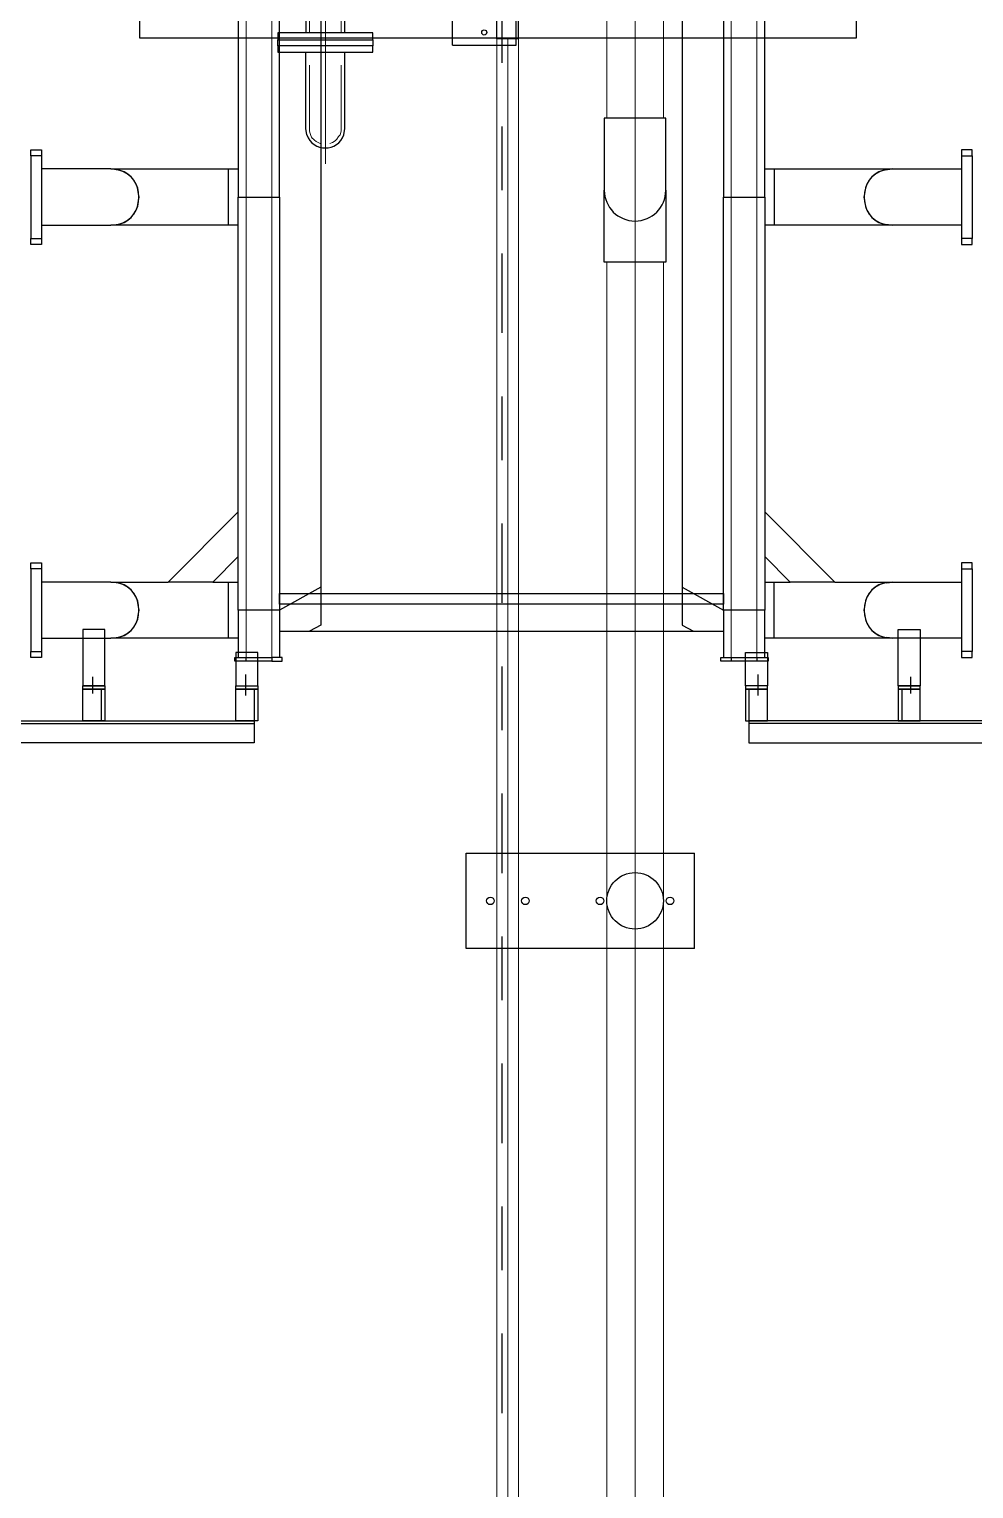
# Model space of a CAD drawing. Header units: metres. Extents: x 531759 to 532310, y 2675082 to 2675319.
# Drawn here: x 532024.36 to 532025.847, y 2675218.666 to 2675220.964 of the extents above; entities that cross this region are included whole.
import ezdxf

# ---------------------------------------------------------------- set-up
doc = ezdxf.new("R2010")
doc.units = ezdxf.units.M
doc.header["$MEASUREMENT"] = 0
for name, pattern in [('CABLEBUS$0$DASHED2', [0.375, 0.25, -0.125]), ('CENTER', [2, 1.25, -0.25, 0.25, -0.25]), ('CENTER2', [1.125, 0.75, -0.125, 0.125, -0.125]), ('PDF_IMPORT', [1, 0.8, -0.2])]:
    doc.linetypes.add(name, pattern=pattern)
doc.layers.add('IDT', color=7, linetype='Continuous')

# ---------------------------------------------------------------- blocks, each defined once
blk = doc.blocks.new('IDT')
at = {"layer": 'IDT', "color": 0, "lineweight": 0}
for p, q in [((15.5735, 21.8207), (15.5735, 14.662)), ((15.5735, 21.8207), (15.5735, 14.662)), ((15.6625, 14.662), (15.6625, 21.8207)), ((15.6625, 14.662), (15.6625, 21.8207)), ((15.8014, 17.1033), (15.8014, 14.3103)), ((15.8014, 17.1033), (15.8014, 14.3103)), ((15.8354, 14.3103), (15.8354, 17.1033)), ((15.8354, 14.3103), (15.8354, 17.1033)), ((15.5735, 14.4353), (15.5735, 14.1816)), ((15.5735, 14.4353), (15.5735, 14.1816)), ((15.6625, 14.1816), (15.6625, 14.4353)), ((15.6625, 14.1816), (15.6625, 14.4353))]:
    blk.add_line(p, q, dxfattribs=at)
at = {"layer": 'IDT', "color": 0, "linetype": 'CENTER2', "lineweight": 0, "ltscale": 500}
for p, q in [((15.618, 21.8207), (15.618, 14.1816)), ((15.618, 21.8207), (15.618, 14.1816)), ((15.8184, 21.7079), (15.8184, 14.3103)), ((15.8184, 21.7079), (15.8184, 14.3103))]:
    blk.add_line(p, q, dxfattribs=at)
at = {"layer": 'IDT', "color": 8, "linetype": 'CENTER', "ltscale": 0.1}
blk.add_line((15.8275, 7.4232), (15.8275, 16.5476), dxfattribs=at)
at = {"layer": 'IDT', "color": 0}
for p, q in [((15.5245, 15.742), (15.8841, 15.742)), ((15.5245, 15.742), (15.5245, 15.592)), ((15.5245, 15.742), (15.8841, 15.742)), ((15.5245, 15.742), (15.5245, 15.592)), ((15.8841, 15.742), (15.8841, 15.592)), ((15.8841, 15.742), (15.8841, 15.592)), ((15.8841, 15.592), (15.5245, 15.592)), ((15.8841, 15.592), (15.5245, 15.592)), ((15.5697, 14.662), (15.6664, 14.662)), ((15.5697, 14.5486, -495.7558), (15.5697, 14.662)), ((15.5697, 14.662), (15.6664, 14.662)), ((15.5697, 14.5486, -495.7558), (15.5697, 14.662)), ((15.6664, 14.662), (15.6664, 14.5486, -495.7558)), ((15.6664, 14.662), (15.6664, 14.5486, -495.7558)), ((15.5697, 14.5486, -495.7558), (15.5697, 14.4353)), ((15.5697, 14.5486, -495.7558), (15.5697, 14.4353)), ((15.6664, 14.4353), (15.6664, 14.5486, -495.7558)), ((15.6664, 14.4353), (15.6664, 14.5486, -495.7558)), ((15.5697, 14.4353), (15.6664, 14.4353)), ((15.5697, 14.4353), (15.6664, 14.4353)), ((15.9054, 14.3202), (15.8054, 14.3202)), ((15.8054, 14.3202), (15.8054, 14.2202)), ((15.9054, 14.3202), (15.8054, 14.3202)), ((15.8054, 14.3202), (15.8054, 14.2202)), ((15.9054, 14.3202), (15.9054, 14.2202)), ((15.9054, 14.3202), (15.9054, 14.2202)), ((15.8013, 14.3103, -2.8923), (15.8355, 14.3103, -2.8923)), ((15.8013, 14.3103, -2.8923), (15.8013, 14.2703)), ((15.8013, 14.3103, -2.8923), (15.8355, 14.3103, -2.8923)), ((15.8013, 14.3103, -2.8923), (15.8013, 14.2703)), ((15.8355, 14.3103, -2.8923), (15.8355, 14.2703)), ((15.8355, 14.3103, -2.8923), (15.8355, 14.2703))]:
    blk.add_line(p, q, dxfattribs=at)
at = {"layer": 'IDT', "color": 0, "lineweight": 25}
for p, q in [((15.4389, 15.4183), (15.0502, 15.4183)), ((15.4389, 15.3838), (15.4389, 15.4183)), ((16.2176, 15.3838), (16.2176, 15.4183)), ((16.2176, 15.4183), (16.6062, 15.4183)), ((15.0198, 15.3879), (15.4389, 15.3879)), ((15.0239, 15.3838), (15.4389, 15.3838)), ((15.2037, 15.3838), (15.1692, 15.3838)), ((15.1692, 15.3838), (15.1692, 15.334)), ((15.1982, 15.334), (15.1982, 15.3838)), ((15.2037, 15.334), (15.2037, 15.3838)), ((15.4444, 15.3838), (15.4098, 15.3838)), ((15.4098, 15.3838), (15.4098, 15.334)), ((15.4389, 15.334), (15.4389, 15.3838)), ((15.4444, 15.334), (15.4444, 15.3838)), ((16.212, 15.334), (16.212, 15.3838)), ((16.212, 15.3838), (16.2466, 15.3838)), ((16.6367, 15.3879), (16.2176, 15.3879)), ((16.6325, 15.3838), (16.2176, 15.3838)), ((16.2176, 15.334), (16.2176, 15.3838)), ((16.2466, 15.3838), (16.2466, 15.334)), ((16.4527, 15.334), (16.4527, 15.3838)), ((16.4527, 15.3838), (16.4873, 15.3838)), ((16.4582, 15.334), (16.4582, 15.3838)), ((16.4873, 15.3838), (16.4873, 15.334)), ((15.1692, 15.334), (15.2037, 15.334)), ((15.2037, 15.334), (15.1692, 15.334)), ((15.1692, 15.334), (15.1692, 15.3284)), ((15.1692, 15.3284), (15.2037, 15.3284)), ((15.2037, 15.3284), (15.1692, 15.3284)), ((15.1692, 15.3284), (15.2037, 15.3284)), ((15.1692, 15.2399), (15.1692, 15.3284)), ((15.1844, 15.3146), (15.1844, 15.3409)), ((15.2037, 15.3284), (15.2037, 15.334)), ((15.2037, 15.3284), (15.2037, 15.2399)), ((15.4098, 15.334), (15.4444, 15.334)), ((15.4444, 15.334), (15.4098, 15.334)), ((15.4098, 15.334), (15.4098, 15.3284)), ((15.4098, 15.3284), (15.4444, 15.3284)), ((15.4098, 15.3284), (15.4444, 15.3284)), ((15.4098, 15.2759), (15.4098, 15.3284)), ((15.425, 15.3105), (15.425, 15.3436)), ((15.4444, 15.3284), (15.4444, 15.334)), ((15.4444, 15.3284), (15.4444, 15.2759)), ((16.2466, 15.334), (16.212, 15.334)), ((16.212, 15.3284), (16.212, 15.334)), ((16.212, 15.334), (16.2466, 15.334)), ((16.2466, 15.3284), (16.212, 15.3284)), ((16.2466, 15.3284), (16.212, 15.3284)), ((16.212, 15.3284), (16.212, 15.2759)), ((16.2314, 15.3105), (16.2314, 15.3436)), ((16.2466, 15.334), (16.2466, 15.3284)), ((16.2466, 15.2759), (16.2466, 15.3284)), ((16.4873, 15.334), (16.4527, 15.334)), ((16.4527, 15.3284), (16.4527, 15.334)), ((16.4527, 15.334), (16.4873, 15.334)), ((16.4873, 15.3284), (16.4527, 15.3284)), ((16.4527, 15.3284), (16.4873, 15.3284)), ((16.4873, 15.3284), (16.4527, 15.3284)), ((16.4527, 15.3284), (16.4527, 15.2399)), ((16.4721, 15.3146), (16.4721, 15.3409)), ((16.4873, 15.334), (16.4873, 15.3284)), ((16.4873, 15.2399), (16.4873, 15.3284)), ((15.1041, 15.2842), (15.0875, 15.2842)), ((15.0875, 15.2842), (15.0875, 15.2745)), ((15.1041, 15.2745), (15.1041, 15.2842)), ((15.4084, 15.2842), (15.4084, 15.2897)), ((15.4084, 15.2897), (15.4264, 15.2897)), ((15.4264, 15.2842), (15.4084, 15.2842)), ((15.414, 15.2842), (15.414, 15.2095)), ((15.4264, 15.2842), (15.4264, 15.2897)), ((15.4264, 15.2897), (15.4665, 15.2897)), ((15.4665, 15.2842), (15.4264, 15.2842)), ((15.4665, 15.2842), (15.4665, 15.2897)), ((15.4665, 15.2897), (15.4831, 15.2897)), ((15.4831, 15.2842), (15.4665, 15.2842)), ((15.479, 15.2095), (15.479, 15.2842)), ((15.4831, 15.2897), (15.4831, 15.2842)), ((16.1899, 15.2897), (16.1733, 15.2897)), ((16.1733, 15.2897), (16.1733, 15.2842)), ((16.1733, 15.2842), (16.1899, 15.2842)), ((16.1775, 15.2095), (16.1775, 15.2842)), ((16.1899, 15.2842), (16.1899, 15.2897)), ((16.1899, 15.2897), (16.23, 15.2897)), ((16.23, 15.2842), (16.1899, 15.2842)), ((16.23, 15.2897), (16.23, 15.2842)), ((16.23, 15.2897), (16.248, 15.2897)), ((16.248, 15.2842), (16.23, 15.2842)), ((16.2425, 15.2095), (16.2425, 15.2842)), ((16.248, 15.2897), (16.248, 15.2842)), ((16.5523, 15.2842), (16.5689, 15.2842)), ((16.5523, 15.2745), (16.5523, 15.2842)), ((16.5689, 15.2842), (16.5689, 15.2745)), ((15.0875, 15.2745), (15.1041, 15.2745)), ((15.0875, 15.1445), (15.0875, 15.2745)), ((15.1041, 15.1445), (15.1041, 15.2745)), ((15.4444, 15.2759), (15.4098, 15.2759)), ((16.212, 15.2759), (16.2466, 15.2759)), ((16.5689, 15.2745), (16.5523, 15.2745)), ((16.5523, 15.1445), (16.5523, 15.2745)), ((16.5689, 15.1445), (16.5689, 15.2745)), ((15.1041, 15.2537), (15.2134, 15.2537)), ((15.2037, 15.2399), (15.1692, 15.2399)), ((15.2134, 15.2537), (15.3988, 15.2537)), ((15.2245, 15.2524), (15.2134, 15.2537)), ((15.2134, 15.2537), (15.2217, 15.2524)), ((15.3988, 15.2537), (15.414, 15.2537)), ((15.3988, 15.2537), (15.3988, 15.1652)), ((16.1775, 15.2427), (15.479, 15.2427)), ((15.544, 15.233), (15.526, 15.2427)), ((15.544, 15.1735), (15.544, 15.233)), ((16.1125, 15.233), (16.1304, 15.2427)), ((16.1125, 15.1735), (16.1125, 15.233)), ((16.2425, 15.2537), (16.2577, 15.2537)), ((16.2577, 15.2537), (16.443, 15.2537)), ((16.2577, 15.2537), (16.2577, 15.1652)), ((16.443, 15.2537), (16.432, 15.2524)), ((16.443, 15.2537), (16.4347, 15.2524)), ((16.5523, 15.2537), (16.443, 15.2537)), ((16.4527, 15.2399), (16.4873, 15.2399)), ((15.2577, 15.2095), (15.2563, 15.2178)), ((15.2563, 15.2012), (15.2577, 15.2095)), ((15.414, 14.5594), (15.414, 15.2095)), ((15.414, 15.2095), (15.4264, 15.2095)), ((15.4264, 15.2095), (15.4665, 15.2095)), ((15.4665, 15.2095), (15.479, 15.2095)), ((15.544, 15.1735), (15.479, 15.2095)), ((15.479, 15.2095), (15.479, 14.5594)), ((16.1125, 15.1735), (16.1775, 15.2095)), ((16.1775, 14.5594), (16.1775, 15.2095)), ((16.1775, 15.2095), (16.1899, 15.2095)), ((16.1899, 15.2095), (16.23, 15.2095)), ((16.23, 15.2095), (16.2425, 15.2095)), ((16.2425, 15.2095), (16.2425, 14.5594)), ((16.4002, 15.2178), (16.3988, 15.2095)), ((16.3988, 15.2095), (16.4002, 15.2012)), ((15.479, 15.1998), (16.1775, 15.1998)), ((15.479, 15.1832), (15.479, 15.1998)), ((16.1775, 15.1998), (16.1775, 15.1832)), ((15.2134, 15.1652), (15.1041, 15.1652)), ((15.2217, 15.1666), (15.2134, 15.1652)), ((15.2134, 15.1652), (15.2245, 15.1666)), ((15.3033, 15.1652), (15.2134, 15.1652)), ((15.414, 15.0546), (15.3033, 15.1652)), ((15.3033, 15.1652), (15.3739, 15.1652)), ((15.3988, 15.1652), (15.3739, 15.1652)), ((15.3739, 15.1652), (15.414, 15.1251)), ((15.414, 15.1652), (15.3988, 15.1652)), ((16.1775, 15.1832), (15.479, 15.1832)), ((15.544, 14.2039), (15.544, 15.1735)), ((16.1125, 14.2039), (16.1125, 15.1735)), ((16.2577, 15.1652), (16.2425, 15.1652)), ((16.2425, 15.1251), (16.2826, 15.1652)), ((16.3531, 15.1652), (16.2425, 15.0546)), ((16.2826, 15.1652), (16.2577, 15.1652)), ((16.2826, 15.1652), (16.3531, 15.1652)), ((16.443, 15.1652), (16.3531, 15.1652)), ((16.432, 15.1666), (16.443, 15.1652)), ((16.4347, 15.1666), (16.443, 15.1652)), ((16.443, 15.1652), (16.5523, 15.1652)), ((15.0875, 15.1445), (15.0875, 15.1348)), ((15.1041, 15.1445), (15.0875, 15.1445)), ((15.1041, 15.1348), (15.1041, 15.1445)), ((16.5523, 15.1348), (16.5523, 15.1445)), ((16.5523, 15.1445), (16.5689, 15.1445)), ((16.5689, 15.1445), (16.5689, 15.1348)), ((15.0875, 15.1348), (15.1041, 15.1348)), ((16.5689, 15.1348), (16.5523, 15.1348)), ((15.1041, 14.6341), (15.0875, 14.6341)), ((15.0875, 14.6341), (15.0875, 14.6244)), ((15.0875, 14.6244), (15.1041, 14.6244)), ((15.0875, 14.4944), (15.0875, 14.6244)), ((15.1041, 14.6244), (15.1041, 14.6341)), ((15.1041, 14.4944), (15.1041, 14.6244)), ((16.5523, 14.6341), (16.5689, 14.6341)), ((16.5523, 14.6244), (16.5523, 14.6341)), ((16.5689, 14.6244), (16.5523, 14.6244)), ((16.5523, 14.4944), (16.5523, 14.6244)), ((16.5689, 14.6341), (16.5689, 14.6244)), ((16.5689, 14.4944), (16.5689, 14.6244)), ((15.1041, 14.6037), (15.2134, 14.6037)), ((15.2134, 14.6037), (15.3988, 14.6037)), ((15.2217, 14.6023), (15.2134, 14.6037)), ((15.2134, 14.6037), (15.2245, 14.6023)), ((15.3988, 14.6037), (15.414, 14.6037)), ((15.3988, 14.5151), (15.3988, 14.6037)), ((16.2425, 14.6037), (16.2577, 14.6037)), ((16.2577, 14.6037), (16.443, 14.6037)), ((16.2577, 14.6037), (16.2577, 14.5151)), ((16.443, 14.6037), (16.432, 14.6023)), ((16.443, 14.6037), (16.4347, 14.6023)), ((16.5523, 14.6037), (16.443, 14.6037)), ((15.2577, 14.5594), (15.2563, 14.5677)), ((16.4002, 14.5677), (16.3988, 14.5594)), ((15.2563, 14.5511), (15.2577, 14.5594)), ((15.4264, 14.5594), (15.414, 14.5594)), ((15.414, 14.5594), (15.414, 14.2039)), ((15.4665, 14.5594), (15.4264, 14.5594)), ((15.479, 14.5594), (15.4665, 14.5594)), ((15.479, 14.2039), (15.479, 14.5594)), ((16.23, 14.5594), (16.1775, 14.5594)), ((16.1775, 14.5594), (16.1775, 14.2039)), ((16.2425, 14.5594), (16.23, 14.5594)), ((16.2425, 14.2039), (16.2425, 14.5594)), ((16.3988, 14.5594), (16.4002, 14.5511)), ((15.2134, 14.5151), (15.1041, 14.5151)), ((15.2245, 14.5165), (15.2134, 14.5151)), ((15.2134, 14.5151), (15.2217, 14.5165)), ((15.3033, 14.5151), (15.2134, 14.5151)), ((15.3739, 14.5151), (15.3033, 14.5151)), ((15.414, 14.5151), (15.3739, 14.5151)), ((16.2577, 14.5151), (16.2425, 14.5151)), ((16.2826, 14.5151), (16.2577, 14.5151)), ((16.3531, 14.5151), (16.2826, 14.5151)), ((16.443, 14.5151), (16.3531, 14.5151)), ((16.4154, 14.5151), (16.3531, 14.5151)), ((16.432, 14.5165), (16.443, 14.5151)), ((16.4347, 14.5165), (16.443, 14.5151)), ((16.443, 14.5151), (16.5523, 14.5151)), ((15.1041, 14.4944), (15.0875, 14.4944)), ((15.0875, 14.4944), (15.0875, 14.4847)), ((15.0875, 14.4847), (15.1041, 14.4847)), ((15.1041, 14.4847), (15.1041, 14.4944)), ((16.5523, 14.4944), (16.5689, 14.4944)), ((16.5523, 14.4847), (16.5523, 14.4944)), ((16.5689, 14.4847), (16.5523, 14.4847)), ((16.5689, 14.4944), (16.5689, 14.4847)), ((16.0765, 14.4612), (16.0751, 14.4515)), ((16.0751, 14.4515), (16.0751, 14.3312)), ((16.1346, 14.4612), (16.136, 14.4515)), ((16.136, 14.4515), (16.136, 14.3312)), ((16.1802, 14.3312), (16.0309, 14.3312)), ((16.0309, 14.3312), (16.0309, 14.3215)), ((16.0309, 14.3118), (16.0309, 14.3215)), ((16.0309, 14.3215), (16.1802, 14.3215)), ((16.0309, 14.3215), (16.1802, 14.3215)), ((16.1802, 14.3215), (16.1802, 14.3312)), ((16.1802, 14.3215), (16.1802, 14.3118)), ((15.2701, 14.3091), (16.3974, 14.3091)), ((15.2701, 9.6603), (15.2701, 14.3091)), ((16.1802, 14.3118), (16.0309, 14.3118)), ((16.0309, 14.3118), (16.0309, 14.3008)), ((16.1802, 14.3118), (16.0309, 14.3118)), ((16.0309, 14.3008), (16.1802, 14.3008)), ((16.0751, 14.3008), (16.0751, 14.2399)), ((16.136, 14.2399), (16.136, 14.3008)), ((16.1802, 14.3008), (16.1802, 14.3118)), ((16.3974, 14.3091), (16.3974, 9.6603))]:
    blk.add_line(p, q, dxfattribs=at)
at = {"layer": 'IDT', "color": 0, "lineweight": 13}
for p, q in [((15.4264, 15.2095), (15.4264, 15.2842)), ((15.4665, 15.2095), (15.4665, 15.2842)), ((16.1899, 15.2095), (16.1899, 15.2842)), ((16.23, 15.2095), (16.23, 15.2842)), ((15.4264, 14.5594), (15.4264, 15.2095)), ((15.4665, 14.5594), (15.4665, 15.2095)), ((16.1899, 14.5594), (16.1899, 15.2095)), ((16.23, 14.5594), (16.23, 15.2095)), ((15.4264, 14.2039), (15.4264, 14.5594)), ((15.4665, 14.2039), (15.4665, 14.5594)), ((16.1899, 14.2039), (16.1899, 14.5594)), ((16.23, 14.2039), (16.23, 14.5594)), ((16.1055, 14.2178), (16.1055, 14.5068)), ((16.0945, 14.4736), (16.0903, 14.4709)), ((16.0986, 14.475), (16.0945, 14.4736)), ((16.1166, 14.4736), (16.1138, 14.475)), ((16.082, 14.4612), (16.0806, 14.4557)), ((16.0806, 14.4557), (16.0806, 14.4515)), ((16.0848, 14.464), (16.082, 14.4612)), ((16.0876, 14.4681), (16.0848, 14.464)), ((16.0903, 14.4709), (16.0876, 14.4681)), ((16.1304, 14.4515), (16.1304, 14.4557)), ((16.0806, 14.3008), (16.0806, 14.2786)), ((16.1304, 14.3008), (16.1304, 14.2786))]:
    blk.add_line(p, q, dxfattribs=at)
at = {"layer": 'IDT', "color": 0, "linetype": 'PDF_IMPORT', "lineweight": 13, "ltscale": 0.019167}
for p, q in [((16.0806, 14.4515), (16.0806, 14.3312)), ((16.1304, 14.4515), (16.1304, 14.3312))]:
    blk.add_line(p, q, dxfattribs=at)
at = {"layer": 'IDT', "color": 0, "linetype": 'CABLEBUS$0$DASHED2', "ltscale": 100}
blk.add_circle((15.618, 15.667), 0.0445, dxfattribs=at)
blk.add_circle((15.618, 15.667), 0.0445, dxfattribs=at)
at = {"layer": 'IDT', "color": 0}
for centre, radius in [((15.563, 15.667), 0.006), ((15.563, 15.667), 0.006), ((15.673, 15.667), 0.006), ((15.673, 15.667), 0.006), ((15.7906, 15.667), 0.006), ((15.7906, 15.667), 0.006), ((15.8456, 15.667), 0.006), ((15.8456, 15.667), 0.006), ((15.8554, 14.3002), 0.004), ((15.8554, 14.3002), 0.004)]:
    blk.add_circle(centre, radius, dxfattribs=at)
blk.add_arc((15.618, 14.5486, -495.7558), 0.0484, 0, 180, dxfattribs=at)
blk.add_arc((15.618, 14.5486, -495.7558), 0.0484, 0, 180, dxfattribs=at)
at = {"layer": 'IDT', "color": 0, "lineweight": 25}
for points in [[(15.2563, 15.2178), (15.2563, 15.2343), (15.2382, 15.2524), (15.2217, 15.2524)], [(15.2245, 15.1666), (15.2686, 15.1763), (15.2686, 15.2427), (15.2245, 15.2524)], [(16.432, 15.2524), (16.3878, 15.2427), (16.3878, 15.1763), (16.432, 15.1666)], [(16.4347, 15.2524), (16.4182, 15.2524), (16.4001, 15.2343), (16.4002, 15.2178)], [(15.2217, 15.1666), (15.2382, 15.1666), (15.2563, 15.1847), (15.2563, 15.2012)], [(16.4002, 15.2012), (16.4001, 15.1847), (16.4182, 15.1666), (16.4347, 15.1666)], [(15.2563, 14.5677), (15.2563, 14.5842), (15.2382, 14.6023), (15.2217, 14.6023)], [(15.2245, 14.5165), (15.2686, 14.5262), (15.2686, 14.5926), (15.2245, 14.6023)], [(16.432, 14.6023), (16.3878, 14.5926), (16.3878, 14.5262), (16.432, 14.5165)], [(16.4347, 14.6023), (16.4183, 14.6023), (16.4001, 14.5842), (16.4002, 14.5677)], [(15.2217, 14.5165), (15.2382, 14.5165), (15.2563, 14.5346), (15.2563, 14.5511)], [(16.4002, 14.5511), (16.4002, 14.5346), (16.4182, 14.5165), (16.4347, 14.5165)], [(16.1346, 14.4612), (16.1256, 14.4889), (16.0855, 14.4889), (16.0765, 14.4612)]]:
    blk.add_open_spline(points, degree=3, dxfattribs=at)
at = {"layer": 'IDT', "color": 0, "lineweight": 13}
blk.add_open_spline([(16.1304, 14.4557), (16.1279, 14.467), (16.1259, 14.4677), (16.1166, 14.4736)], degree=3, dxfattribs=at)

msp = doc.modelspace()

# ---------------------------------------------------------------- block references
at = {"layer": 'IDT', "color": 8, "rotation": 180}
msp.add_blockref('IDT', (532040.9313, 2675235.2589), dxfattribs=at)

doc.saveas('drawing.dxf')
